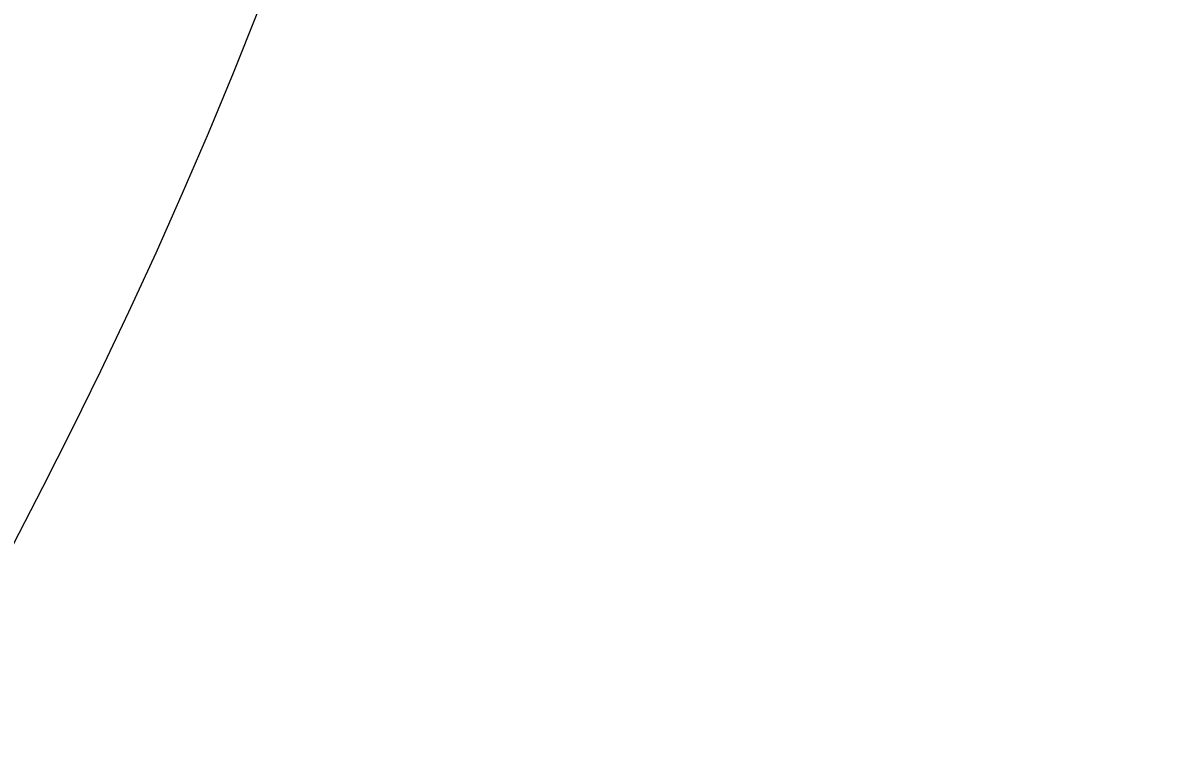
# Model space of a CAD drawing. Header units: millimetres. Extents: x 0 to 2208, y 0 to 420.
# Drawn here: x 605.628 to 608.228, y 366.688 to 368.345 of the extents above; entities that cross this region are included whole.
import ezdxf

# ---------------------------------------------------------------- set-up
doc = ezdxf.new("R2010")
doc.units = ezdxf.units.MM
doc.layers.add('04-COTA', color=3, linetype='CONTINUOUS', lineweight=18)
doc.layers.add('08-FINA', color=5, linetype='CONTINUOUS', lineweight=18)
doc.styles.add('ISO3098', font='isocpeur.ttf')
doc.dimstyles.new('FLAMA-IRAM', dxfattribs={"dimtxt": 3.5, "dimasz": 3.5, "dimexe": 2, "dimexo": 1.5, "dimgap": 1, "dimtad": 1, "dimdec": 1, "dimtxsty": 'ISO3098', "dimblk": 'IRAM_FLECHA', "dimblk1": 'IRAM_FLECHA', "dimblk2": 'IRAM_FLECHA', "dimcen": 2.5, "dimclrd": 256, "dimclre": 256, "dimclrt": 256, "dimazin": 3, "dimtfac": 1, "dimtmove": 0, "dimatfit": 3, "dimlwd": 18, "dimlwe": 18})

# ---------------------------------------------------------------- blocks, each defined once
blk = doc.blocks.new('IRAM_FLECHA')
blk.add_solid([(0, 0), (-1, 0.125), (-1, -0.125)])

msp = doc.modelspace()

# ---------------------------------------------------------------- linework, layer by layer
at = {"layer": '08-FINA'}
msp.add_circle((594.8, 372.8453), 12.2083, dxfattribs=at)

# ---------------------------------------------------------------- dimensions: what is measured, and where the dimension line sits
at = {"layer": '04-COTA'}
for base, p1 in [((647, 34.6547), (625, 34.6547)), ((636, 349.4047), (625, 349.4047))]:
    msp.add_linear_dim(base=base, p1=p1, p2=(598, 379.3453), angle=90, dimstyle='FLAMA-IRAM', override={"dimlfac": 2}, dxfattribs=at).render()

doc.saveas('drawing.dxf')
